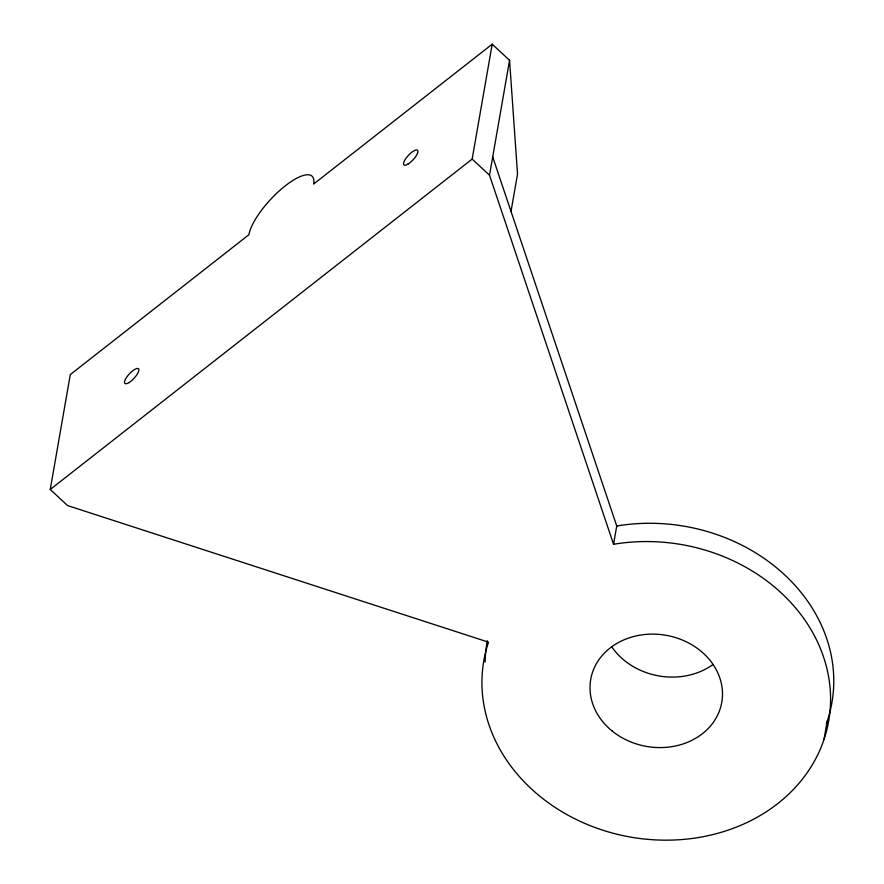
<?xml version="1.0" encoding="UTF-8"?>
<svg xmlns="http://www.w3.org/2000/svg" width="884" height="884" viewBox="0 0 884 884"><rect width="100%" height="100%" fill="white"/><g stroke="black" fill="none" stroke-linecap="round" stroke-linejoin="round"><path stroke-width="1.33" d="M509.56 60.3L489.515 175.187L613.551 544.279A175.054 148.457 9.9 0 1 830.12 688.327A175.054 148.457 9.9 0 1 638.579 838.319A175.054 148.457 9.9 0 1 488.532 642.171L67.604 505.582L50.244 489.471L70.289 374.595L248.89 234.735A45.305 14.586 -47.1 0 1 285.377 185.739A45.305 14.586 -47.1 0 1 313.61 184.06L492.2 44.2L509.56 60.3L517.527 174.093L511.018 211.409M50.244 489.471L472.155 159.087L492.2 44.2M613.551 544.279L616.734 526.002L492.697 156.91M823.987 739.543L827.17 721.267M472.155 159.087L489.515 175.187M616.734 526.002A175.054 148.457 9.9 0 1 785.544 575.694A175.054 148.457 9.9 0 1 826.297 723.786M485.139 662.094A175.054 148.457 9.9 0 1 487.305 640.745M712.858 664.602A66.521 56.41 9.9 0 1 611.617 646.58M612.115 730.98A66.521 56.41 9.9 0 0 721.101 705.543A66.521 56.41 9.9 0 0 635.552 636.049A66.521 56.41 9.9 0 0 612.115 730.98M128.976 382.584A10 3.216 -47.1 0 0 138.843 369.335A10 3.216 -47.1 0 0 127.296 376.352A10 3.216 -47.1 0 0 128.976 382.584M408.01 164.081A10 3.216 -47.1 0 0 417.878 150.833A10 3.216 -47.1 0 0 406.331 157.849A10 3.216 -47.1 0 0 408.01 164.081"/></g></svg>
